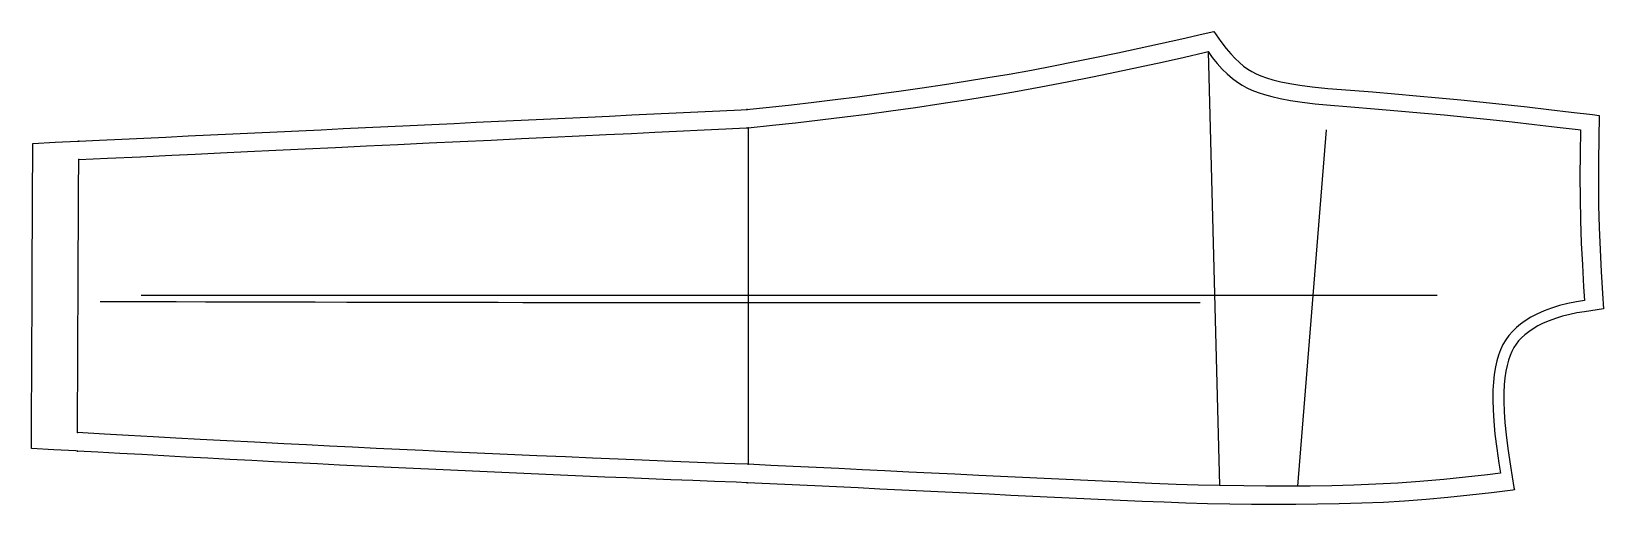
# Model space of a CAD drawing. Extents: x -3417 to -2332, y -847 to -520.
import ezdxf

# ---------------------------------------------------------------- set-up
doc = ezdxf.new("R2010")
doc.units = 0
for name, color, linetype in [('1', 1, 'Continuous'), ('14', 3, 'Continuous'), ('4', 2, 'Continuous'), ('7', 7, 'Continuous'), ('8', 6, 'Continuous')]:
    doc.layers.add(name, color=color, linetype=linetype)

msp = doc.modelspace()

# ---------------------------------------------------------------- linework, layer by layer
at = {"layer": '1'}
msp.add_lwpolyline([(-2922.888794, -831.80397), (-2922.828064, -831.806259), (-2930.510276, -831.514352), (-2945.416331, -830.942143), (-2960.44021, -830.355185), (-2975.655386, -829.750676), (-2990.696146, -829.145249), (-3005.910593, -828.525431), (-3021.25633, -827.892243), (-3036.47015, -827.256279), (-3051.751876, -826.609152), (-3066.965084, -825.956472), (-3082.177879, -825.29499), (-3097.236372, -824.631122), (-3112.448309, -823.950839), (-3127.808958, -823.253534), (-3143.019892, -822.551951), (-3158.497182, -821.825863), (-3173.706979, -821.099787), (-3189.181861, -820.348031), (-3204.390487, -819.596939), (-3219.53971, -818.837787), (-3234.747278, -818.065543), (-3249.754655, -817.294089), (-3264.961281, -816.503362), (-3280.167412, -815.703869), (-3295.275185, -814.901162), (-3310.480417, -814.085385), (-3325.709181, -813.261), (-3340.913549, -812.429767), (-3356.061102, -811.591337), (-3371.26441, -810.740071), (-3385.264282, -809.951553), (-3386.396061, -809.887844), (-3401.487969, -809.037023), (-3417.006836, -808.162079), (-3416.937351, -792.330124), (-3416.870862, -777.167592), (-3416.804426, -762.005065), (-3416.738142, -746.868291), (-3416.671754, -731.70578), (-3416.605088, -716.485462), (-3416.538641, -701.32294), (-3416.471935, -686.106719), (-3416.405455, -670.944191), (-3416.340315, -656.085942), (-3416.271965, -640.490181), (-3416.205538, -625.327655), (-3416.138566, -610.034391), (-3416.083374, -597.424126), (-3400.583023, -596.687971), (-3385.272668, -595.960843), (-3384.326477, -595.915909), (-3370.046308, -595.237707), (-3354.593057, -594.503795), (-3339.434591, -593.783878), (-3324.228116, -593.061678), (-3308.774869, -592.327755), (-3293.368172, -591.596045), (-3277.91489, -590.862127), (-3262.879882, -590.148075), (-3247.426583, -589.414155), (-3232.377688, -588.699442), (-3216.924356, -587.965524), (-3201.915225, -587.252704), (-3186.461917, -586.518787), (-3171.067793, -585.78768), (-3155.614533, -585.053764), (-3140.564275, -584.338985), (-3125.11101, -583.605064), (-3109.952487, -582.885143), (-3094.499203, -582.151229), (-3079.052937, -581.417649), (-3063.599552, -580.68373), (-3048.486235, -579.965958), (-3033.032964, -579.232036), (-3017.984073, -578.517321), (-3002.530701, -577.783399), (-2987.449024, -577.06713), (-2971.995787, -576.333212), (-2956.950444, -575.618666), (-2941.85649, -574.901812), (-2926.957362, -574.19421), (-2922.945862, -574.003716), (-2923.29895, -574.021416), (-2907.580388, -572.39243), (-2892.398123, -570.745256), (-2876.886289, -568.9619), (-2862.223868, -567.187613), (-2846.732738, -565.232622), (-2832.003498, -563.295737), (-2816.534228, -561.174703), (-2802.067668, -559.10648), (-2786.624506, -556.802686), (-2772.173591, -554.547937), (-2756.764352, -552.02756), (-2742.128476, -549.514455), (-2726.761945, -546.745611), (-2711.538685, -543.878129), (-2696.709619, -540.975964), (-2681.891909, -537.9799), (-2667.098233, -534.902353), (-2652.310317, -531.742794), (-2637.550546, -528.506682), (-2622.871141, -525.202559), (-2608.087891, -521.795566), (-2600.809021, -520.096283), (-2595.928833, -527.004779), (-2592.21878, -531.851839), (-2589.041123, -535.63923), (-2586.105085, -538.755177), (-2583.113389, -541.593697), (-2580.214292, -544.023193), (-2577.401545, -546.074792), (-2574.661135, -547.775216), (-2571.663142, -549.33038), (-2568.238816, -550.81246), (-2564.421009, -552.185985), (-2559.955493, -553.512998), (-2554.594304, -554.821536), (-2548.314058, -556.091046), (-2541.304238, -557.24888), (-2532.794069, -558.380402), (-2522.0224, -559.518623), (-2506.490957, -560.70623), (-2491.282289, -561.911037), (-2475.916965, -563.186642), (-2460.892794, -564.497444), (-2445.538942, -565.905271), (-2430.204099, -567.388538), (-2414.865591, -568.95409), (-2399.779668, -570.561308), (-2384.454235, -572.251108), (-2369.519359, -573.958949), (-2354.208093, -575.771715), (-2339.341097, -577.559476), (-2334.838867, -578.102036), (-2335.082483, -594.064553), (-2335.279462, -609.506768), (-2335.336666, -624.833747), (-2335.182836, -640.276725), (-2334.805721, -655.50433), (-2334.197849, -670.936089), (-2333.410313, -686.011316), (-2332.468324, -701.22275), (-2331.746979, -711.79451), (-2344.885431, -713.706951), (-2350.146262, -714.509504), (-2355.100394, -715.555265), (-2360.15776, -716.863544), (-2364.82999, -718.318064), (-2369.283571, -719.956216), (-2373.366824, -721.715257), (-2377.040819, -723.555929), (-2380.381772, -725.496133), (-2383.370799, -727.508963), (-2386.049603, -729.607151), (-2388.349119, -731.71056), (-2390.351132, -733.86124), (-2392.122913, -736.129284), (-2393.649368, -738.497384), (-2395.011576, -741.075255), (-2396.263818, -743.98356), (-2397.383564, -747.226927), (-2398.35075, -750.797434), (-2399.169801, -754.790525), (-2399.823513, -759.264315), (-2400.279016, -764.137543), (-2400.529648, -769.605581), (-2400.549912, -775.637699), (-2400.311372, -782.58133), (-2399.791792, -790.303112), (-2398.976655, -798.638417), (-2397.787919, -808.1231), (-2395.982162, -820.281669), (-2393.584936, -835.066892), (-2393.301239, -836.775589), (-2394.488479, -836.931572), (-2409.20477, -838.771061), (-2424.034159, -840.487764), (-2439.20044, -842.081783), (-2454.176117, -843.444202), (-2469.160535, -844.564508), (-2483.671347, -845.40302), (-2498.683982, -846.035619), (-2514.218693, -846.481053), (-2529.241954, -846.748074), (-2544.282135, -846.888727), (-2559.307674, -846.917815), (-2574.800492, -846.833625), (-2589.824821, -846.636003), (-2605.126117, -846.307732), (-2620.145318, -845.869614), (-2635.161905, -845.342253), (-2650.326651, -844.745306), (-2665.338714, -844.109155), (-2680.626667, -843.424462), (-2695.635901, -842.724877), (-2710.747389, -842.002169), (-2725.755213, -841.2747), (-2740.849574, -840.54123), (-2755.857425, -839.81397), (-2771.184377, -839.072866), (-2786.192348, -838.348455), (-2801.177058, -837.626426), (-2816.185167, -836.904517), (-2831.250243, -836.181049), (-2846.258459, -835.461409), (-2861.273888, -834.742441), (-2876.282284, -834.024814), (-2891.846617, -833.281884), (-2907.208331, -832.549994)], close=True, dxfattribs=at)
at = {"layer": '14'}
msp.add_lwpolyline([(-2922.345886, -819.115448), (-2922.345886, -819.115448), (-2931.542359, -818.767329), (-2946.009484, -818.209667), (-2963.011094, -817.543049), (-2980.03653, -816.864823), (-2995.316093, -816.247537), (-3011.907886, -815.56817), (-3029.661792, -814.830714), (-3048.427694, -814.039162), (-3068.055474, -813.197506), (-3083.251576, -812.535785), (-3098.784748, -811.849809), (-3114.591625, -811.141264), (-3130.608876, -810.411832), (-3146.773171, -809.663199), (-3163.021177, -808.897048), (-3179.06703, -808.126), (-3195.280718, -807.332696), (-3211.359105, -806.533098), (-3227.22083, -805.732637), (-3242.784476, -804.936744), (-3262.931637, -803.892048), (-3282.211227, -802.878002), (-3300.430303, -801.907482), (-3317.395905, -800.993362), (-3332.91512, -800.148515), (-3349.986196, -799.209483), (-3366.559734, -798.287478), (-3385.20874, -797.23465), (-3385.20874, -797.23465), (-3385.120267, -777.05096), (-3385.04934, -760.870339), (-3384.965168, -741.667992), (-3384.891473, -724.85568), (-3384.81475, -707.352687), (-3384.737421, -689.711567), (-3384.661909, -672.484845), (-3384.590636, -656.225082), (-3384.526023, -641.484814), (-3384.458313, -626.038021), (-3384.396368, -611.906404), (-3384.382019, -608.632851), (-3384.382019, -608.632851), (-3364.528782, -607.689968), (-3341.742685, -606.607796), (-3320.137495, -605.581708), (-3303.900981, -604.810593), (-3286.395455, -603.979209), (-3267.790105, -603.095592), (-3248.254119, -602.167776), (-3227.956734, -601.2038), (-3207.067137, -600.211697), (-3185.754513, -599.199504), (-3164.188104, -598.175258), (-3142.537093, -597.146995), (-3120.970686, -596.122749), (-3099.658085, -595.110557), (-3078.768458, -594.118453), (-3058.471082, -593.154477), (-3038.935123, -592.226663), (-3020.329787, -591.343046), (-3002.824275, -590.511663), (-2986.587791, -589.740549), (-2971.789515, -589.03774), (-2952.658972, -588.12918), (-2937.716202, -587.419508), (-2923.668841, -586.752362), (-2922.343445, -586.689415), (-2922.343445, -586.689415), (-2905.488727, -584.960885), (-2889.676, -583.220203), (-2872.440813, -581.217812), (-2855.527242, -579.15143), (-2840.155596, -577.186246), (-2823.810801, -575.0029), (-2806.668887, -572.604141), (-2788.905884, -569.992717), (-2770.697803, -567.171372), (-2752.220712, -564.142858), (-2738.754639, -561.818859), (-2720.249163, -558.454401), (-2702.086071, -554.980188), (-2684.573106, -551.488897), (-2668.017995, -548.0732), (-2652.728531, -544.825785), (-2636.485053, -541.281489), (-2621.107316, -537.835062), (-2607.418244, -534.681105), (-2604.776611, -534.058571), (-2601.822718, -538.132748), (-2598.512488, -542.174017), (-2594.94602, -546.066211), (-2591.618203, -549.310615), (-2587.910229, -552.507337), (-2584.384204, -555.14648), (-2581.306859, -557.131293), (-2577.946332, -558.978839), (-2574.450059, -560.612837), (-2570.227577, -562.275954), (-2565.882402, -563.707388), (-2560.809118, -565.100363), (-2555.024414, -566.414362), (-2547.748213, -567.780829), (-2539.773566, -569.01667), (-2530.862176, -570.13758), (-2522.953186, -570.910912), (-2506.216071, -572.182783), (-2489.797674, -573.499142), (-2473.708897, -574.850467), (-2458.090877, -576.225914), (-2441.812852, -577.737667), (-2426.160478, -579.28066), (-2410.131989, -580.945131), (-2394.945182, -582.588843), (-2379.457724, -584.324259), (-2363.778737, -586.138509), (-2349.303838, -587.868972), (-2347.692413, -588.066444), (-2347.961726, -604.551115), (-2348.039583, -620.010851), (-2347.946435, -635.480131), (-2347.658652, -650.537113), (-2347.113106, -666.243055), (-2346.38779, -681.410277), (-2345.501141, -696.573651), (-2344.847107, -706.013336), (-2350.334922, -706.806271), (-2356.319297, -708.014374), (-2362.129986, -709.502339), (-2367.70509, -711.247829), (-2372.688986, -713.112916), (-2377.729275, -715.351553), (-2381.881646, -717.524969), (-2385.912689, -719.997565), (-2389.001146, -722.2032), (-2391.927911, -724.621133), (-2394.655645, -727.260628), (-2397.146982, -730.130927), (-2399.27275, -733.098142), (-2401.211466, -736.436279), (-2402.871613, -739.992657), (-2404.270411, -743.744588), (-2405.425082, -747.669385), (-2406.352849, -751.744358), (-2407.219709, -757.014695), (-2407.792577, -762.43992), (-2408.105088, -767.975721), (-2408.183791, -774.702247), (-2407.994142, -781.447619), (-2407.51126, -789.238891), (-2406.691833, -798.189235), (-2405.524871, -808.071598), (-2404.052428, -818.358388), (-2402.917023, -825.183792), (-2411.829719, -826.30161), (-2427.129677, -828.06172), (-2442.084337, -829.603252), (-2458.497813, -831.058581), (-2473.82295, -832.136715), (-2488.946115, -832.935141), (-2504.083507, -833.506438), (-2519.230067, -833.885756), (-2534.380851, -834.108249), (-2549.672586, -834.208872), (-2564.819543, -834.201014), (-2579.963646, -834.079129), (-2596.787702, -833.800025), (-2611.601026, -833.425849), (-2626.738703, -832.939547), (-2643.555726, -832.308232), (-2657.42235, -831.738244), (-2672.553248, -831.07737), (-2687.682525, -830.384625), (-2702.81066, -829.668919), (-2717.938073, -828.939166), (-2732.920781, -828.211274), (-2748.023533, -827.478578), (-2763.025815, -826.752335), (-2779.476338, -825.957637), (-2795.586706, -825.180917), (-2811.243175, -824.427444), (-2827.805229, -823.631764), (-2843.528984, -822.877605), (-2859.548177, -822.110482), (-2875.345152, -821.355173), (-2891.241582, -820.596301), (-2906.502765, -819.868954)], close=True, dxfattribs=at)
at = {"layer": '4'}
for p in [(-2922.945862, -574.003716), (-3384.326477, -595.915909), (-2922.343445, -586.689415), (-3384.382019, -608.632851), (-3385.20874, -797.23465), (-3385.264282, -809.951553), (-2922.345886, -819.115448), (-2922.828064, -831.806259)]:
    msp.add_point(p, dxfattribs=at)
at = {"layer": '7'}
msp.add_line((-3341.298828, -702.162857), (-2446.712189, -702.162857), dxfattribs=at)
at = {"layer": '8'}
for points in [[(-2604.776611, -534.058571), (-2596.792603, -833.767853)], [(-2922.343445, -586.689415), (-2922.343445, -603.268948), (-2922.343445, -618.762864), (-2922.343445, -635.636092), (-2922.343445, -652.245922), (-2922.343445, -667.497682), (-2922.343445, -683.388491), (-2922.343445, -699.636403), (-2922.343445, -714.869264), (-2922.343445, -731.000307), (-2922.343445, -746.64349), (-2922.343445, -761.506114), (-2922.343445, -777.468736), (-2922.343445, -793.32666), (-2922.343445, -808.555023), (-2922.343445, -819.115448)], [(-2523.27774, -588.179626), (-2542.980957, -834.15947)], [(-3369.555664, -706.611252), (-3351.573189, -706.66167), (-3334.42039, -706.707716), (-3317.106214, -706.752688), (-3296.874021, -706.803531), (-3279.937519, -706.844761), (-3261.609333, -706.888059), (-3241.996478, -706.932896), (-3221.205953, -706.97874), (-3199.344805, -707.025065), (-3176.520034, -707.071339), (-3160.821022, -707.1019), (-3144.773003, -707.132046), (-3128.407687, -707.161621), (-3111.756781, -707.190468), (-3094.851995, -707.21843), (-3077.725035, -707.24535), (-3060.407611, -707.271072), (-3042.931431, -707.295439), (-3025.328204, -707.318294), (-3007.629636, -707.339479), (-2989.867437, -707.358839), (-2972.073316, -707.376215), (-2954.160895, -707.391591), (-2936.406044, -707.404822), (-2918.72776, -707.416122), (-2901.16433, -707.425598), (-2883.754038, -707.433355), (-2866.53517, -707.439497), (-2849.546011, -707.444131), (-2832.824846, -707.447361), (-2816.40996, -707.449293), (-2800.339638, -707.450032), (-2784.652166, -707.449683), (-2769.385828, -707.448352), (-2754.57891, -707.446144), (-2733.313635, -707.441418), (-2713.297471, -707.43531), (-2694.659568, -707.428177), (-2677.529139, -707.420374), (-2662.035396, -707.412256), (-2644.146358, -707.401557), (-2629.702977, -707.391772), (-2615.168501, -707.380652), (-2610.109558, -707.376328)]]:
    msp.add_lwpolyline(points, dxfattribs=at)

doc.saveas('drawing.dxf')
